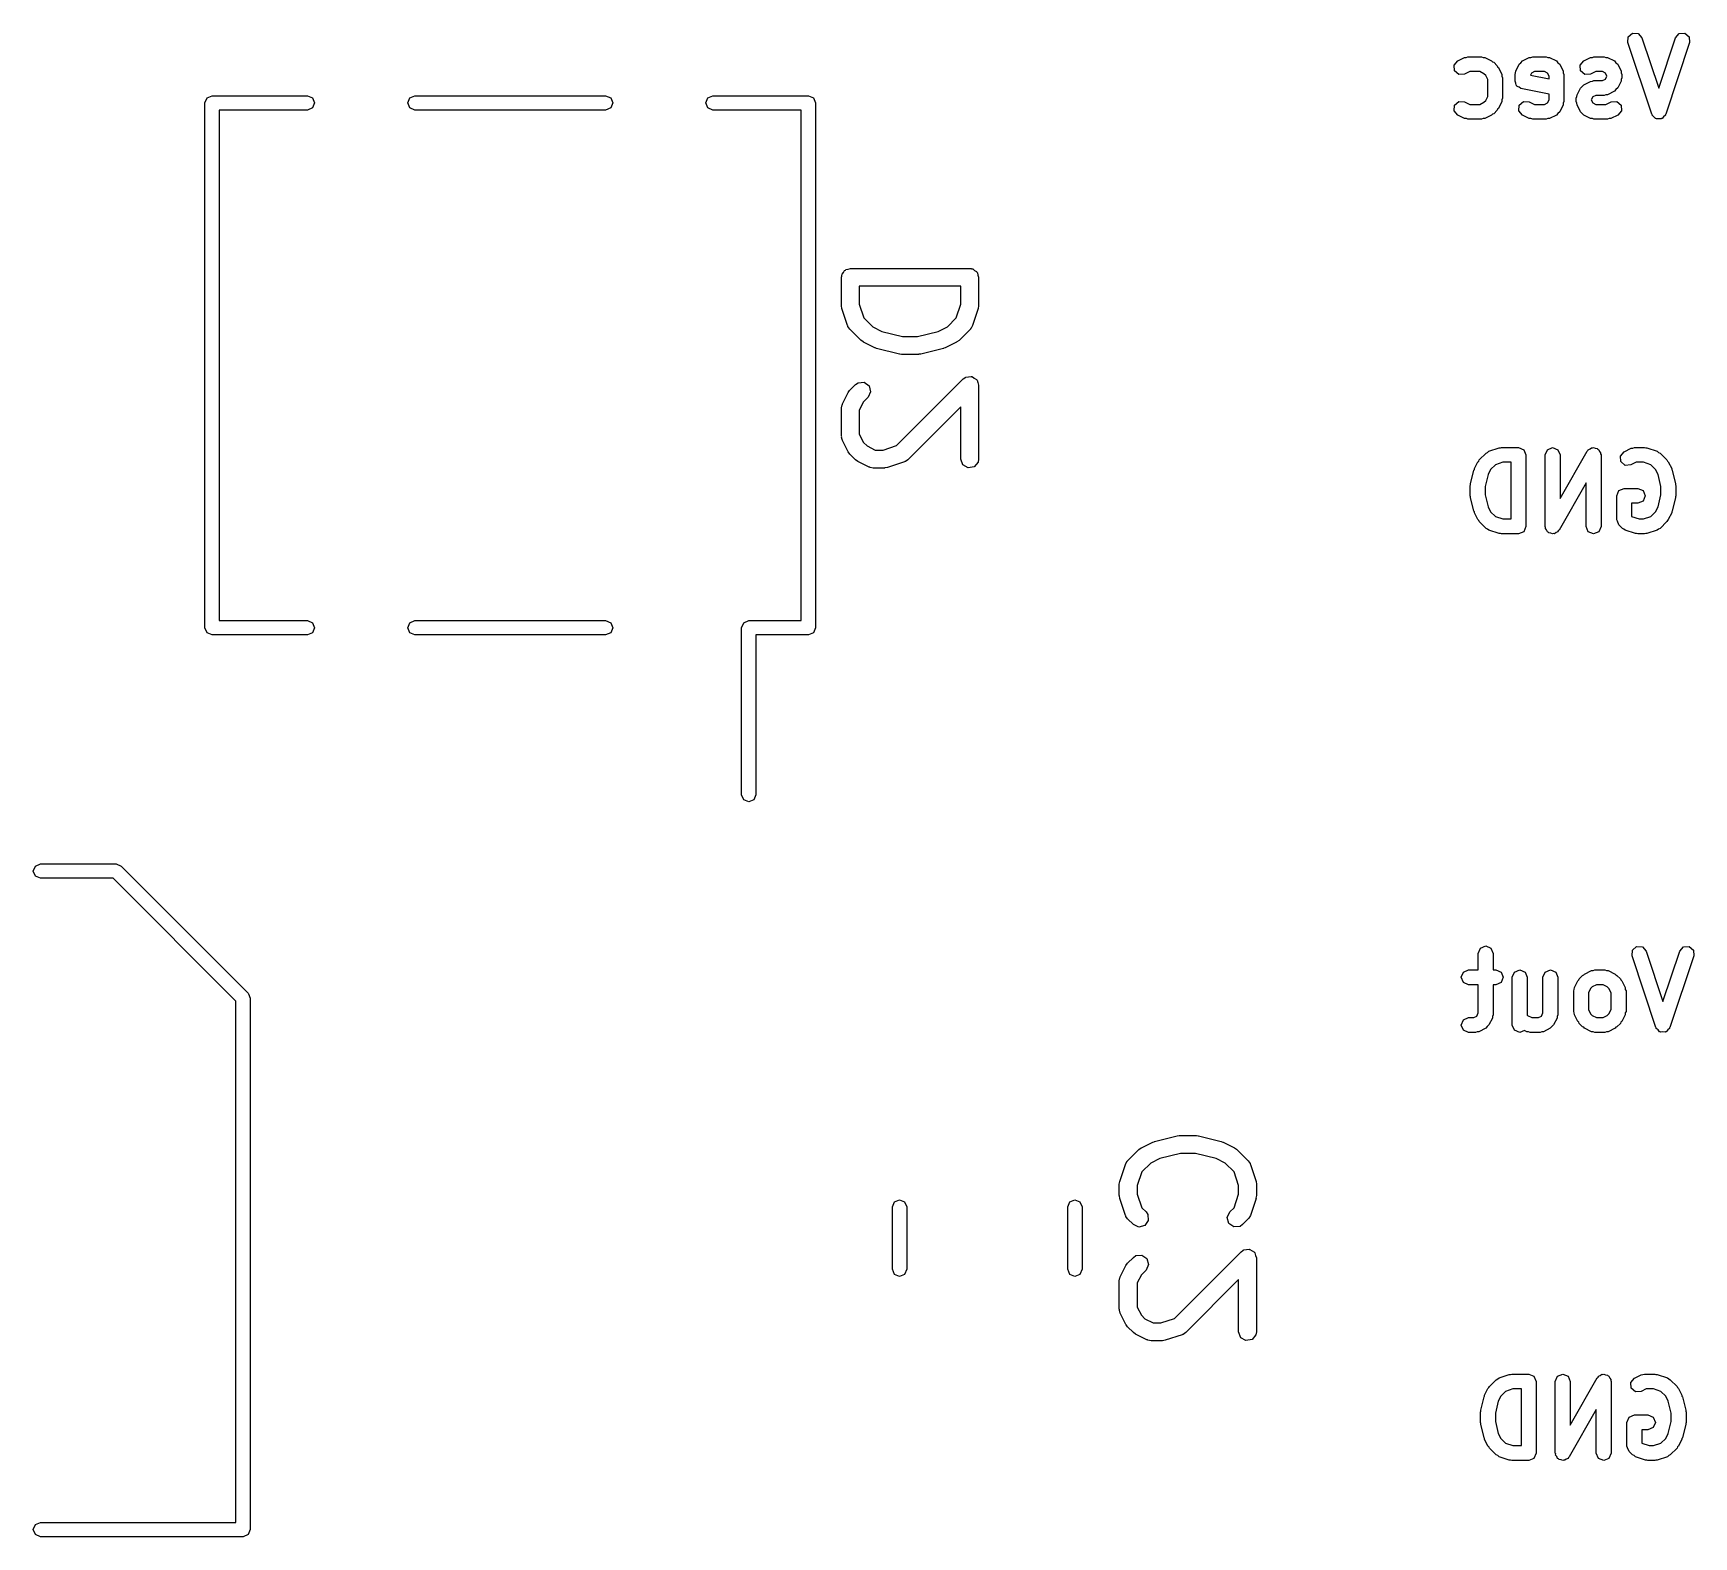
# Model space of a CAD drawing. Extents: x 83.8 to 114.9, y -109.8 to -83.6.
# Drawn here: x 101 to 114.92, y -109.82 to -97.22 of the extents above; entities that cross this region are included whole.
import ezdxf

# ---------------------------------------------------------------- set-up
doc = ezdxf.new("R2010")
doc.units = 0
doc.layers.add('BLACK', color=7, linetype='CONTINUOUS')

msp = doc.modelspace()

# ---------------------------------------------------------------- linework, layer by layer
at = {"layer": 'BLACK', "linetype": 'CONTINUOUS'}
for p, q in [((114.371, -97.2948), (114.374, -97.2471)), ((114.571, -97.8948), (114.371, -97.2948)), ((114.374, -97.2471), (114.41, -97.2158)), ((114.41, -97.2158), (114.458, -97.2192)), ((114.458, -97.2192), (114.489, -97.2553)), ((114.489, -97.2553), (114.63, -97.6774)), ((114.63, -97.6774), (114.771, -97.2553)), ((114.889, -97.2948), (114.689, -97.8948)), ((114.771, -97.2553), (114.802, -97.2192)), ((114.802, -97.2192), (114.85, -97.2158)), ((114.85, -97.2158), (114.886, -97.2471)), ((114.886, -97.2471), (114.889, -97.2948)), ((112.914, -97.4839), (112.945, -97.4477)), ((112.945, -97.4477), (113.002, -97.4192)), ((113.002, -97.4192), (113.016, -97.4181)), ((113.016, -97.4181), (113.03, -97.4126)), ((113.03, -97.4126), (113.144, -97.4126)), ((113.144, -97.4126), (113.158, -97.4181)), ((113.158, -97.4181), (113.172, -97.4192)), ((113.172, -97.4192), (113.229, -97.4477)), ((113.229, -97.4477), (113.236, -97.4555)), ((113.236, -97.4555), (113.246, -97.4594)), ((113.246, -97.4594), (113.274, -97.488)), ((113.46, -97.4757), (113.475, -97.4627)), ((113.475, -97.4627), (113.488, -97.4477)), ((113.488, -97.4477), (113.545, -97.4192)), ((113.545, -97.4192), (113.559, -97.4181)), ((113.559, -97.4181), (113.573, -97.4126)), ((113.573, -97.4126), (113.687, -97.4126)), ((113.687, -97.4126), (113.701, -97.4181)), ((113.701, -97.4181), (113.715, -97.4192)), ((113.715, -97.4192), (113.772, -97.4477)), ((113.772, -97.4477), (113.785, -97.4627)), ((113.785, -97.4627), (113.8, -97.4757)), ((113.971, -97.4839), (114.002, -97.4477)), ((114.002, -97.4477), (114.059, -97.4192)), ((114.059, -97.4192), (114.074, -97.4181)), ((114.074, -97.4181), (114.087, -97.4126)), ((114.087, -97.4126), (114.173, -97.4126)), ((114.173, -97.4126), (114.186, -97.4181)), ((114.186, -97.4181), (114.201, -97.4192)), ((114.201, -97.4192), (114.258, -97.4477)), ((114.258, -97.4477), (114.271, -97.4627)), ((114.271, -97.4627), (114.286, -97.4757)), ((112.917, -97.5316), (112.914, -97.4839)), ((112.953, -97.5629), (112.917, -97.5316)), ((113.001, -97.5595), (112.953, -97.5629)), ((113.045, -97.5376), (113.001, -97.5595)), ((113.129, -97.5376), (113.045, -97.5376)), ((113.164, -97.555), (113.129, -97.5376)), ((113.179, -97.5692), (113.164, -97.555)), ((113.196, -97.6041), (113.179, -97.5692)), ((113.196, -97.746), (113.196, -97.6041)), ((113.274, -97.488), (113.278, -97.4975)), ((113.278, -97.4975), (113.286, -97.5043)), ((113.286, -97.5043), (113.314, -97.5614)), ((113.314, -97.5614), (113.315, -97.5759)), ((113.315, -97.5759), (113.321, -97.5893)), ((113.321, -97.5893), (113.321, -97.7608)), ((113.425, -97.5608), (113.43, -97.5473)), ((113.425, -97.6179), (113.425, -97.5608)), ((113.43, -97.5473), (113.431, -97.5328)), ((113.431, -97.5328), (113.46, -97.4757)), ((113.562, -97.5502), (113.554, -97.5675)), ((113.554, -97.5675), (113.71, -97.5988)), ((113.588, -97.5376), (113.562, -97.5502)), ((113.672, -97.5376), (113.588, -97.5376)), ((113.698, -97.5502), (113.672, -97.5376)), ((113.71, -97.5755), (113.698, -97.5502)), ((113.71, -97.5988), (113.71, -97.5755)), ((113.8, -97.4757), (113.829, -97.5328)), ((113.829, -97.5328), (113.83, -97.5473)), ((113.83, -97.5473), (113.835, -97.5608)), ((113.835, -97.5608), (113.835, -97.7893)), ((113.974, -97.5316), (113.971, -97.4839)), ((114.01, -97.5629), (113.974, -97.5316)), ((114.058, -97.5595), (114.01, -97.5629)), ((114.102, -97.5376), (114.058, -97.5595)), ((114.158, -97.5376), (114.102, -97.5376)), ((114.183, -97.5502), (114.158, -97.5376)), ((114.158, -97.6126), (114.183, -97.5999)), ((114.196, -97.5751), (114.183, -97.5502)), ((114.183, -97.5999), (114.196, -97.5751)), ((114.286, -97.4757), (114.314, -97.5328)), ((114.314, -97.5328), (114.315, -97.5473)), ((114.315, -97.6028), (114.314, -97.6173)), ((114.315, -97.5473), (114.321, -97.5608)), ((114.321, -97.5893), (114.315, -97.6028)), ((114.321, -97.5608), (114.321, -97.5893)), ((102.458, -97.7576), (102.5, -97.74)), ((102.5, -97.74), (103.3, -97.74)), ((103.3, -97.74), (103.342, -97.7576)), ((104.158, -97.7576), (104.2, -97.74)), ((104.2, -97.74), (105.8, -97.74)), ((105.8, -97.74), (105.842, -97.7576)), ((106.658, -97.7576), (106.7, -97.74)), ((106.7, -97.74), (107.5, -97.74)), ((107.5, -97.74), (107.542, -97.7576)), ((113.179, -97.7809), (113.196, -97.746)), ((113.432, -97.6347), (113.425, -97.6179)), ((113.435, -97.6526), (113.432, -97.6347)), ((113.44, -97.6562), (113.435, -97.6526)), ((113.443, -97.6621), (113.44, -97.6562)), ((113.46, -97.6691), (113.443, -97.6621)), ((113.475, -97.6792), (113.46, -97.6691)), ((113.71, -97.7263), (113.475, -97.6792)), ((113.71, -97.7746), (113.71, -97.7263)), ((113.944, -97.7473), (113.945, -97.7328)), ((113.945, -97.7328), (113.974, -97.6757)), ((113.974, -97.6757), (113.989, -97.6627)), ((113.989, -97.6627), (114.002, -97.6477)), ((114.002, -97.6477), (114.059, -97.6192)), ((114.059, -97.6192), (114.074, -97.6181)), ((114.074, -97.6181), (114.087, -97.6126)), ((114.102, -97.7376), (114.077, -97.7502)), ((114.087, -97.6126), (114.158, -97.6126)), ((114.173, -97.7376), (114.102, -97.7376)), ((114.186, -97.732), (114.173, -97.7376)), ((114.201, -97.731), (114.186, -97.732)), ((114.258, -97.7024), (114.201, -97.731)), ((114.271, -97.6874), (114.258, -97.7024)), ((114.286, -97.6744), (114.271, -97.6874)), ((114.314, -97.6173), (114.286, -97.6744)), ((102.44, -97.8), (102.458, -97.7576)), ((102.44, -102.2), (102.44, -97.8)), ((103.3, -97.86), (102.56, -97.86)), ((102.56, -97.86), (102.56, -102.14)), ((103.342, -97.8424), (103.3, -97.86)), ((103.342, -97.7576), (103.36, -97.8)), ((103.36, -97.8), (103.342, -97.8424)), ((104.14, -97.8), (104.158, -97.7576)), ((104.158, -97.8424), (104.14, -97.8)), ((104.2, -97.86), (104.158, -97.8424)), ((105.8, -97.86), (104.2, -97.86)), ((105.842, -97.8424), (105.8, -97.86)), ((105.842, -97.7576), (105.86, -97.8)), ((105.86, -97.8), (105.842, -97.8424)), ((106.64, -97.8), (106.658, -97.7576)), ((106.658, -97.8424), (106.64, -97.8)), ((106.7, -97.86), (106.658, -97.8424)), ((107.44, -97.86), (106.7, -97.86)), ((107.44, -102.14), (107.44, -97.86)), ((107.542, -97.7576), (107.56, -97.8)), ((107.56, -97.8), (107.56, -102.2)), ((112.914, -97.8663), (112.917, -97.8185)), ((112.945, -97.9024), (112.914, -97.8663)), ((112.917, -97.8185), (112.953, -97.7872)), ((112.953, -97.7872), (113.001, -97.7906)), ((113.001, -97.7906), (113.045, -97.8126)), ((113.045, -97.8126), (113.129, -97.8126)), ((113.129, -97.8126), (113.164, -97.7951)), ((113.164, -97.7951), (113.179, -97.7809)), ((113.274, -97.8621), (113.246, -97.8907)), ((113.278, -97.8526), (113.274, -97.8621)), ((113.286, -97.8459), (113.278, -97.8526)), ((113.314, -97.7887), (113.286, -97.8459)), ((113.315, -97.7742), (113.314, -97.7887)), ((113.321, -97.7608), (113.315, -97.7742)), ((113.456, -97.8663), (113.46, -97.8185)), ((113.488, -97.9024), (113.456, -97.8663)), ((113.46, -97.8185), (113.496, -97.7872)), ((113.496, -97.7872), (113.544, -97.7906)), ((113.544, -97.7906), (113.588, -97.8126)), ((113.588, -97.8126), (113.672, -97.8126)), ((113.672, -97.8126), (113.698, -97.7999)), ((113.698, -97.7999), (113.71, -97.7746)), ((113.8, -97.8744), (113.785, -97.8874)), ((113.829, -97.8173), (113.8, -97.8744)), ((113.83, -97.8028), (113.829, -97.8173)), ((113.835, -97.7893), (113.83, -97.8028)), ((113.939, -97.7608), (113.944, -97.7473)), ((113.939, -97.7893), (113.939, -97.7608)), ((113.944, -97.8028), (113.939, -97.7893)), ((113.945, -97.8173), (113.944, -97.8028)), ((113.974, -97.8744), (113.945, -97.8173)), ((113.989, -97.8874), (113.974, -97.8744)), ((114.077, -97.7502), (114.064, -97.7751)), ((114.064, -97.7751), (114.077, -97.7999)), ((114.077, -97.7999), (114.102, -97.8126)), ((114.102, -97.8126), (114.187, -97.8126)), ((114.187, -97.8126), (114.231, -97.7906)), ((114.231, -97.7906), (114.278, -97.7872)), ((114.278, -97.7872), (114.314, -97.8185)), ((114.318, -97.8663), (114.286, -97.9024)), ((114.314, -97.8185), (114.318, -97.8663)), ((113.002, -97.931), (112.945, -97.9024)), ((113.017, -97.932), (113.002, -97.931)), ((113.03, -97.9376), (113.017, -97.932)), ((113.144, -97.9376), (113.03, -97.9376)), ((113.158, -97.932), (113.144, -97.9376)), ((113.172, -97.931), (113.158, -97.932)), ((113.229, -97.9024), (113.172, -97.931)), ((113.236, -97.8946), (113.229, -97.9024)), ((113.246, -97.8907), (113.236, -97.8946)), ((113.545, -97.931), (113.488, -97.9024)), ((113.559, -97.932), (113.545, -97.931)), ((113.573, -97.9376), (113.559, -97.932)), ((113.687, -97.9376), (113.573, -97.9376)), ((113.701, -97.932), (113.687, -97.9376)), ((113.715, -97.931), (113.701, -97.932)), ((113.772, -97.9024), (113.715, -97.931)), ((113.785, -97.8874), (113.772, -97.9024)), ((114.002, -97.9024), (113.989, -97.8874)), ((114.059, -97.931), (114.002, -97.9024)), ((114.074, -97.932), (114.059, -97.931)), ((114.087, -97.9376), (114.074, -97.932)), ((114.201, -97.9376), (114.087, -97.9376)), ((114.215, -97.932), (114.201, -97.9376)), ((114.229, -97.931), (114.215, -97.932)), ((114.286, -97.9024), (114.229, -97.931)), ((114.574, -97.8984), (114.571, -97.8948)), ((114.574, -97.903), (114.574, -97.8984)), ((114.589, -97.916), (114.574, -97.903)), ((114.602, -97.931), (114.589, -97.916)), ((114.607, -97.9313), (114.602, -97.931)), ((114.61, -97.9344), (114.607, -97.9313)), ((114.63, -97.933), (114.61, -97.9344)), ((114.65, -97.9344), (114.63, -97.933)), ((114.653, -97.9313), (114.65, -97.9344)), ((114.658, -97.931), (114.653, -97.9313)), ((114.671, -97.916), (114.658, -97.931)), ((114.686, -97.903), (114.671, -97.916)), ((114.689, -97.8948), (114.686, -97.8984)), ((114.686, -97.8984), (114.686, -97.903)), ((107.777, -99.2619), (107.779, -99.2522)), ((107.777, -99.5), (107.777, -99.2619)), ((107.779, -99.2489), (107.78, -99.246)), ((107.779, -99.2522), (107.779, -99.2489)), ((107.78, -99.246), (107.782, -99.2363)), ((107.782, -99.2363), (107.794, -99.2213)), ((107.794, -99.2213), (107.804, -99.2045)), ((107.804, -99.2045), (107.811, -99.2021)), ((107.811, -99.2021), (107.815, -99.197)), ((107.815, -99.197), (107.834, -99.1936)), ((107.834, -99.1936), (107.852, -99.1869)), ((107.852, -99.1869), (108.852, -99.1869)), ((108.852, -99.1869), (108.862, -99.1886)), ((108.862, -99.1886), (108.865, -99.188)), ((108.865, -99.188), (108.868, -99.1897)), ((108.868, -99.1897), (108.878, -99.1914)), ((108.878, -99.1914), (108.893, -99.204)), ((108.893, -99.204), (108.91, -99.2137)), ((108.91, -99.2137), (108.912, -99.2201)), ((108.912, -99.2201), (108.917, -99.2244)), ((108.917, -99.2244), (108.921, -99.2436)), ((108.921, -99.2436), (108.927, -99.2619)), ((108.927, -99.2619), (108.927, -99.5)), ((107.927, -99.3369), (107.927, -99.4878)), ((108.777, -99.3369), (107.927, -99.3369)), ((108.777, -99.4878), (108.777, -99.3369)), ((107.778, -99.5015), (107.777, -99.5)), ((107.781, -99.5237), (107.778, -99.5015)), ((107.829, -99.6666), (107.781, -99.5237)), ((107.927, -99.4878), (107.966, -99.6023)), ((108.739, -99.6023), (108.777, -99.4878)), ((108.924, -99.5237), (108.876, -99.6666)), ((108.927, -99.5), (108.923, -99.5221)), ((108.923, -99.5221), (108.924, -99.5237)), ((107.832, -99.6701), (107.829, -99.6666)), ((107.832, -99.6746), (107.832, -99.6701)), ((107.847, -99.6959), (107.832, -99.6746)), ((107.966, -99.6023), (108.04, -99.6765)), ((108.04, -99.6765), (108.117, -99.715)), ((108.588, -99.715), (108.665, -99.6765)), ((108.665, -99.6765), (108.739, -99.6023)), ((108.86, -99.6918), (108.858, -99.6959)), ((108.864, -99.6895), (108.86, -99.6918)), ((108.876, -99.6666), (108.864, -99.6895)), ((107.942, -99.7911), (107.847, -99.6959)), ((107.944, -99.7918), (107.942, -99.7911)), ((107.962, -99.8052), (107.944, -99.7918)), ((108.057, -99.8528), (107.962, -99.8052)), ((108.117, -99.715), (108.29, -99.7583)), ((108.29, -99.7583), (108.415, -99.7583)), ((108.415, -99.7583), (108.588, -99.715)), ((108.743, -99.8052), (108.648, -99.8528)), ((108.744, -99.804), (108.743, -99.8052)), ((108.763, -99.7911), (108.744, -99.804)), ((108.858, -99.6959), (108.763, -99.7911)), ((108.06, -99.8532), (108.057, -99.8528)), ((108.072, -99.8585), (108.06, -99.8532)), ((108.263, -99.9061), (108.072, -99.8585)), ((108.266, -99.9057), (108.263, -99.9061)), ((108.281, -99.9083), (108.266, -99.9057)), ((108.424, -99.9083), (108.281, -99.9083)), ((108.427, -99.9071), (108.424, -99.9083)), ((108.442, -99.9061), (108.427, -99.9071)), ((108.632, -99.8585), (108.442, -99.9061)), ((108.635, -99.8565), (108.632, -99.8585)), ((108.648, -99.8528), (108.635, -99.8565)), ((108.799, -100.114), (108.813, -100.104)), ((108.813, -100.104), (108.815, -100.102)), ((108.815, -100.102), (108.817, -100.101)), ((108.817, -100.101), (108.821, -100.099)), ((108.821, -100.099), (108.843, -100.097)), ((108.843, -100.097), (108.865, -100.093)), ((108.865, -100.093), (108.868, -100.095)), ((108.868, -100.095), (108.872, -100.094)), ((108.872, -100.094), (108.89, -100.107)), ((108.89, -100.107), (108.91, -100.118)), ((107.785, -100.324), (107.833, -100.228)), ((107.833, -100.228), (107.846, -100.21)), ((107.846, -100.21), (107.847, -100.209)), ((107.847, -100.209), (107.895, -100.161)), ((107.895, -100.161), (107.916, -100.146)), ((107.916, -100.146), (107.967, -100.142)), ((107.967, -100.142), (108.009, -100.171)), ((108.022, -100.221), (108.001, -100.267)), ((108.009, -100.171), (108.022, -100.221)), ((108.24, -100.673), (108.799, -100.114)), ((108.91, -100.118), (108.911, -100.122)), ((108.911, -100.122), (108.914, -100.124)), ((108.914, -100.124), (108.92, -100.145)), ((108.92, -100.145), (108.927, -100.167)), ((108.927, -100.167), (108.927, -100.786)), ((107.777, -100.357), (107.782, -100.331)), ((107.777, -100.595), (107.777, -100.357)), ((107.782, -100.331), (107.785, -100.328)), ((107.785, -100.328), (107.785, -100.324)), ((107.962, -100.306), (107.927, -100.375)), ((107.927, -100.375), (107.927, -100.578)), ((108.001, -100.267), (107.962, -100.306)), ((108.777, -100.348), (108.334, -100.791)), ((108.777, -100.786), (108.777, -100.348)), ((107.779, -100.599), (107.777, -100.595)), ((107.778, -100.604), (107.779, -100.599)), ((107.785, -100.629), (107.778, -100.604)), ((107.833, -100.724), (107.785, -100.629)), ((107.927, -100.578), (107.962, -100.646)), ((107.962, -100.646), (107.992, -100.676)), ((107.834, -100.725), (107.833, -100.724)), ((107.847, -100.744), (107.834, -100.725)), ((107.895, -100.791), (107.847, -100.744)), ((107.896, -100.792), (107.895, -100.791)), ((107.914, -100.805), (107.896, -100.792)), ((108.009, -100.853), (107.914, -100.805)), ((107.992, -100.676), (108.061, -100.711)), ((108.061, -100.711), (108.126, -100.711)), ((108.126, -100.711), (108.24, -100.673)), ((108.305, -100.809), (108.162, -100.857)), ((108.308, -100.806), (108.305, -100.809)), ((108.313, -100.806), (108.308, -100.806)), ((108.334, -100.791), (108.313, -100.806)), ((108.795, -100.834), (108.777, -100.786)), ((108.927, -100.786), (108.923, -100.811)), ((113.084, -100.866), (113.113, -100.809)), ((113.113, -100.809), (113.121, -100.802)), ((113.121, -100.802), (113.125, -100.792)), ((113.125, -100.792), (113.182, -100.735)), ((113.182, -100.735), (113.195, -100.73)), ((113.195, -100.73), (113.206, -100.72)), ((113.206, -100.72), (113.292, -100.692)), ((113.292, -100.692), (113.302, -100.692)), ((113.302, -100.692), (113.312, -100.688)), ((113.312, -100.688), (113.454, -100.688)), ((113.454, -100.688), (113.499, -100.707)), ((113.499, -100.707), (113.517, -100.751)), ((113.517, -100.751), (113.517, -101.351)), ((113.678, -100.751), (113.696, -100.707)), ((113.678, -101.351), (113.678, -100.751)), ((113.696, -100.707), (113.74, -100.688)), ((113.74, -100.688), (113.784, -100.707)), ((113.784, -100.707), (113.803, -100.751)), ((113.803, -101.116), (114.029, -100.72)), ((113.803, -100.751), (113.803, -101.116)), ((114.029, -100.72), (114.036, -100.715)), ((114.036, -100.715), (114.039, -100.707)), ((114.039, -100.707), (114.054, -100.701)), ((114.054, -100.701), (114.067, -100.691)), ((114.067, -100.691), (114.075, -100.692)), ((114.075, -100.692), (114.083, -100.688)), ((114.083, -100.688), (114.098, -100.695)), ((114.098, -100.695), (114.114, -100.697)), ((114.114, -100.697), (114.119, -100.703)), ((114.119, -100.703), (114.127, -100.707)), ((114.127, -100.707), (114.133, -100.722)), ((114.133, -100.722), (114.143, -100.734)), ((114.143, -100.734), (114.142, -100.743)), ((114.142, -100.743), (114.146, -100.751)), ((114.146, -100.751), (114.146, -101.351)), ((114.309, -100.76), (114.341, -100.724)), ((114.313, -100.807), (114.309, -100.76)), ((114.349, -100.839), (114.313, -100.807)), ((114.341, -100.724), (114.398, -100.695)), ((114.398, -100.695), (114.412, -100.694)), ((114.412, -100.694), (114.426, -100.688)), ((114.426, -100.688), (114.512, -100.688)), ((114.512, -100.688), (114.521, -100.692)), ((114.521, -100.692), (114.531, -100.692)), ((114.531, -100.692), (114.617, -100.72)), ((114.617, -100.72), (114.628, -100.73)), ((114.628, -100.73), (114.642, -100.735)), ((114.642, -100.735), (114.699, -100.792)), ((114.699, -100.792), (114.703, -100.802)), ((114.703, -100.802), (114.71, -100.809)), ((114.71, -100.809), (114.739, -100.866)), ((108.014, -100.853), (108.009, -100.853)), ((108.017, -100.856), (108.014, -100.853)), ((108.043, -100.861), (108.017, -100.856)), ((108.138, -100.861), (108.043, -100.861)), ((108.14, -100.86), (108.138, -100.861)), ((108.162, -100.857), (108.14, -100.86)), ((108.839, -100.86), (108.795, -100.834)), ((108.89, -100.851), (108.839, -100.86)), ((108.923, -100.811), (108.89, -100.851)), ((113.051, -100.993), (113.08, -100.879)), ((113.08, -100.879), (113.084, -100.873)), ((113.084, -100.873), (113.084, -100.866)), ((113.199, -100.916), (113.174, -101.016)), ((113.22, -100.874), (113.199, -100.916)), ((113.26, -100.834), (113.22, -100.874)), ((113.322, -100.813), (113.26, -100.834)), ((113.392, -100.813), (113.322, -100.813)), ((113.392, -101.288), (113.392, -100.813)), ((114.397, -100.835), (114.349, -100.839)), ((114.441, -100.813), (114.397, -100.835)), ((114.501, -100.813), (114.441, -100.813)), ((114.564, -100.834), (114.501, -100.813)), ((114.603, -100.874), (114.564, -100.834)), ((114.624, -100.916), (114.603, -100.874)), ((114.649, -101.016), (114.624, -100.916)), ((114.739, -100.866), (114.739, -100.873)), ((114.739, -100.873), (114.744, -100.879)), ((114.744, -100.879), (114.772, -100.993)), ((113.049, -101.008), (113.052, -101.001)), ((113.049, -101.094), (113.049, -101.008)), ((113.052, -101.001), (113.051, -100.993)), ((113.174, -101.016), (113.174, -101.086)), ((113.174, -101.086), (113.199, -101.186)), ((114.021, -100.986), (113.794, -101.382)), ((114.021, -101.351), (114.021, -100.986)), ((114.278, -101.094), (114.296, -101.05)), ((114.296, -101.05), (114.34, -101.031)), ((114.34, -101.031), (114.454, -101.031)), ((114.454, -101.031), (114.499, -101.05)), ((114.499, -101.05), (114.517, -101.094)), ((114.624, -101.186), (114.649, -101.086)), ((114.649, -101.086), (114.649, -101.016)), ((114.772, -100.993), (114.771, -101.001)), ((114.771, -101.001), (114.774, -101.008)), ((114.774, -101.008), (114.774, -101.094)), ((113.052, -101.101), (113.049, -101.094)), ((113.051, -101.109), (113.052, -101.101)), ((113.08, -101.223), (113.051, -101.109)), ((113.084, -101.229), (113.08, -101.223)), ((113.199, -101.186), (113.22, -101.228)), ((114.278, -101.294), (114.278, -101.094)), ((114.454, -101.156), (114.403, -101.156)), ((114.403, -101.156), (114.403, -101.268)), ((114.499, -101.138), (114.454, -101.156)), ((114.517, -101.094), (114.499, -101.138)), ((114.603, -101.228), (114.624, -101.186)), ((114.744, -101.223), (114.739, -101.229)), ((114.772, -101.109), (114.744, -101.223)), ((114.774, -101.094), (114.771, -101.101)), ((114.771, -101.101), (114.772, -101.109)), ((113.084, -101.236), (113.084, -101.229)), ((113.113, -101.293), (113.084, -101.236)), ((113.121, -101.3), (113.113, -101.293)), ((113.125, -101.309), (113.121, -101.3)), ((113.182, -101.367), (113.125, -101.309)), ((113.22, -101.228), (113.26, -101.268)), ((113.26, -101.268), (113.322, -101.288)), ((113.322, -101.288), (113.392, -101.288)), ((113.517, -101.351), (113.499, -101.395)), ((113.681, -101.359), (113.678, -101.351)), ((113.68, -101.367), (113.681, -101.359)), ((114.039, -101.395), (114.021, -101.351)), ((114.146, -101.351), (114.127, -101.395)), ((114.283, -101.307), (114.278, -101.294)), ((114.296, -101.338), (114.283, -101.307)), ((114.325, -101.367), (114.296, -101.338)), ((114.403, -101.268), (114.465, -101.288)), ((114.465, -101.288), (114.501, -101.288)), ((114.501, -101.288), (114.564, -101.268)), ((114.564, -101.268), (114.603, -101.228)), ((114.699, -101.309), (114.642, -101.367)), ((114.703, -101.3), (114.699, -101.309)), ((114.71, -101.293), (114.703, -101.3)), ((114.739, -101.236), (114.71, -101.293)), ((114.739, -101.229), (114.739, -101.236)), ((113.195, -101.372), (113.182, -101.367)), ((113.206, -101.382), (113.195, -101.372)), ((113.292, -101.41), (113.206, -101.382)), ((113.302, -101.409), (113.292, -101.41)), ((113.312, -101.413), (113.302, -101.409)), ((113.454, -101.413), (113.312, -101.413)), ((113.499, -101.395), (113.454, -101.413)), ((113.69, -101.38), (113.68, -101.367)), ((113.696, -101.395), (113.69, -101.38)), ((113.704, -101.398), (113.696, -101.395)), ((113.709, -101.405), (113.704, -101.398)), ((113.725, -101.407), (113.709, -101.405)), ((113.74, -101.413), (113.725, -101.407)), ((113.748, -101.41), (113.74, -101.413)), ((113.757, -101.411), (113.748, -101.41)), ((113.769, -101.401), (113.757, -101.411)), ((113.784, -101.395), (113.769, -101.401)), ((113.788, -101.387), (113.784, -101.395)), ((113.794, -101.382), (113.788, -101.387)), ((114.083, -101.413), (114.039, -101.395)), ((114.127, -101.395), (114.083, -101.413)), ((114.338, -101.372), (114.325, -101.367)), ((114.349, -101.382), (114.338, -101.372)), ((114.435, -101.41), (114.349, -101.382)), ((114.445, -101.409), (114.435, -101.41)), ((114.454, -101.413), (114.445, -101.409)), ((114.512, -101.413), (114.454, -101.413)), ((114.521, -101.409), (114.512, -101.413)), ((114.531, -101.41), (114.521, -101.409)), ((114.617, -101.382), (114.531, -101.41)), ((114.628, -101.372), (114.617, -101.382)), ((114.642, -101.367), (114.628, -101.372)), ((102.458, -102.242), (102.44, -102.2)), ((102.56, -102.14), (103.3, -102.14)), ((103.3, -102.14), (103.342, -102.158)), ((103.342, -102.158), (103.36, -102.2)), ((103.36, -102.2), (103.342, -102.242)), ((104.14, -102.2), (104.158, -102.158)), ((104.158, -102.242), (104.14, -102.2)), ((104.158, -102.158), (104.2, -102.14)), ((104.2, -102.14), (105.8, -102.14)), ((105.8, -102.14), (105.842, -102.158)), ((105.842, -102.158), (105.86, -102.2)), ((105.86, -102.2), (105.842, -102.242)), ((106.94, -102.2), (106.958, -102.158)), ((106.94, -103.6), (106.94, -102.2)), ((106.958, -102.158), (107, -102.14)), ((107, -102.14), (107.44, -102.14)), ((107.56, -102.2), (107.542, -102.242)), ((102.5, -102.26), (102.458, -102.242)), ((103.3, -102.26), (102.5, -102.26)), ((103.342, -102.242), (103.3, -102.26)), ((104.2, -102.26), (104.158, -102.242)), ((105.8, -102.26), (104.2, -102.26)), ((105.842, -102.242), (105.8, -102.26)), ((107.5, -102.26), (107.06, -102.26)), ((107.06, -102.26), (107.06, -103.6)), ((107.542, -102.242), (107.5, -102.26)), ((106.958, -103.642), (106.94, -103.6)), ((107, -103.66), (106.958, -103.642)), ((107.042, -103.642), (107, -103.66)), ((107.06, -103.6), (107.042, -103.642)), ((101, -104.24), (101.018, -104.198)), ((101.018, -104.282), (101, -104.24)), ((101.018, -104.198), (101.06, -104.18)), ((101.06, -104.3), (101.018, -104.282)), ((101.06, -104.18), (101.696, -104.18)), ((101.696, -104.18), (101.738, -104.198)), ((101.738, -104.198), (102.802, -105.262)), ((101.671, -104.3), (101.06, -104.3)), ((102.7, -105.329), (101.671, -104.3)), ((113.117, -104.93), (113.135, -104.886)), ((113.117, -105.067), (113.117, -104.93)), ((113.135, -104.886), (113.179, -104.867)), ((113.179, -104.867), (113.223, -104.886)), ((113.223, -104.886), (113.242, -104.93)), ((113.242, -104.93), (113.242, -105.067)), ((114.406, -104.95), (114.409, -104.902)), ((114.606, -105.55), (114.406, -104.95)), ((114.409, -104.902), (114.445, -104.871)), ((114.445, -104.871), (114.493, -104.874)), ((114.493, -104.874), (114.524, -104.91)), ((114.524, -104.91), (114.665, -105.332)), ((114.665, -105.332), (114.806, -104.91)), ((114.924, -104.95), (114.724, -105.55)), ((114.806, -104.91), (114.837, -104.874)), ((114.837, -104.874), (114.885, -104.871)), ((114.885, -104.871), (114.921, -104.902)), ((114.921, -104.902), (114.924, -104.95)), ((112.974, -105.13), (112.992, -105.086)), ((112.992, -105.086), (113.036, -105.067)), ((113.036, -105.067), (113.117, -105.067)), ((113.242, -105.067), (113.265, -105.067)), ((113.265, -105.067), (113.309, -105.086)), ((113.309, -105.086), (113.327, -105.13)), ((113.402, -105.13), (113.421, -105.086)), ((113.421, -105.086), (113.465, -105.067)), ((113.465, -105.067), (113.509, -105.086)), ((113.509, -105.086), (113.527, -105.13)), ((113.659, -105.13), (113.678, -105.086)), ((113.678, -105.086), (113.722, -105.067)), ((113.722, -105.067), (113.766, -105.086)), ((113.766, -105.086), (113.784, -105.13)), ((113.964, -105.143), (113.992, -105.114)), ((113.992, -105.114), (114.002, -105.11)), ((114.002, -105.11), (114.008, -105.103)), ((114.008, -105.103), (114.065, -105.074)), ((114.065, -105.074), (114.08, -105.073)), ((114.08, -105.073), (114.093, -105.067)), ((114.093, -105.067), (114.179, -105.067)), ((114.179, -105.067), (114.193, -105.073)), ((114.193, -105.073), (114.207, -105.074)), ((114.207, -105.074), (114.264, -105.103)), ((114.264, -105.103), (114.271, -105.11)), ((114.271, -105.11), (114.28, -105.114)), ((114.28, -105.114), (114.309, -105.143)), ((102.802, -105.262), (102.805, -105.269)), ((112.992, -105.174), (112.974, -105.13)), ((113.036, -105.192), (112.992, -105.174)), ((113.117, -105.192), (113.036, -105.192)), ((113.117, -105.429), (113.117, -105.192)), ((113.265, -105.192), (113.242, -105.192)), ((113.242, -105.192), (113.242, -105.444)), ((113.309, -105.174), (113.265, -105.192)), ((113.327, -105.13), (113.309, -105.174)), ((113.402, -105.53), (113.402, -105.13)), ((113.527, -105.13), (113.527, -105.447)), ((113.659, -105.429), (113.659, -105.13)), ((113.784, -105.13), (113.784, -105.444)), ((113.917, -105.244), (113.922, -105.231)), ((113.917, -105.416), (113.917, -105.244)), ((113.922, -105.231), (113.923, -105.216)), ((113.923, -105.216), (113.952, -105.159)), ((113.952, -105.159), (113.96, -105.152)), ((113.96, -105.152), (113.964, -105.143)), ((114.059, -105.224), (114.042, -105.259)), ((114.042, -105.259), (114.042, -105.401)), ((114.073, -105.21), (114.059, -105.224)), ((114.108, -105.192), (114.073, -105.21)), ((114.164, -105.192), (114.108, -105.192)), ((114.199, -105.21), (114.164, -105.192)), ((114.213, -105.224), (114.199, -105.21)), ((114.231, -105.259), (114.213, -105.224)), ((114.231, -105.401), (114.231, -105.259)), ((114.309, -105.143), (114.313, -105.152)), ((114.313, -105.152), (114.321, -105.159)), ((114.321, -105.159), (114.349, -105.216)), ((114.349, -105.216), (114.35, -105.231)), ((114.35, -105.231), (114.356, -105.244)), ((114.356, -105.244), (114.356, -105.416)), ((102.7, -109.7), (102.7, -105.329)), ((102.805, -105.269), (102.82, -105.304)), ((102.82, -105.304), (102.82, -109.76)), ((114.042, -105.401), (114.059, -105.436)), ((114.213, -105.436), (114.231, -105.401)), ((112.974, -105.53), (112.992, -105.486)), ((112.992, -105.574), (112.974, -105.53)), ((112.992, -105.486), (113.036, -105.467)), ((113.036, -105.467), (113.079, -105.467)), ((113.079, -105.467), (113.104, -105.455)), ((113.104, -105.455), (113.117, -105.429)), ((113.192, -105.542), (113.179, -105.557)), ((113.206, -105.529), (113.192, -105.542)), ((113.235, -105.472), (113.206, -105.529)), ((113.236, -105.458), (113.235, -105.472)), ((113.242, -105.444), (113.236, -105.458)), ((113.421, -105.574), (113.402, -105.53)), ((113.527, -105.447), (113.53, -105.45)), ((113.53, -105.45), (113.565, -105.467)), ((113.565, -105.467), (113.622, -105.467)), ((113.622, -105.467), (113.647, -105.455)), ((113.647, -105.455), (113.659, -105.429)), ((113.734, -105.542), (113.721, -105.557)), ((113.749, -105.529), (113.734, -105.542)), ((113.778, -105.472), (113.749, -105.529)), ((113.779, -105.458), (113.778, -105.472)), ((113.784, -105.444), (113.779, -105.458)), ((113.922, -105.429), (113.917, -105.416)), ((113.923, -105.444), (113.922, -105.429)), ((113.952, -105.501), (113.923, -105.444)), ((113.96, -105.507), (113.952, -105.501)), ((113.964, -105.517), (113.96, -105.507)), ((113.992, -105.546), (113.964, -105.517)), ((114.059, -105.436), (114.073, -105.45)), ((114.073, -105.45), (114.108, -105.467)), ((114.108, -105.467), (114.164, -105.467)), ((114.164, -105.467), (114.199, -105.45)), ((114.199, -105.45), (114.213, -105.436)), ((114.309, -105.517), (114.28, -105.546)), ((114.313, -105.507), (114.309, -105.517)), ((114.321, -105.501), (114.313, -105.507)), ((114.349, -105.444), (114.321, -105.501)), ((114.35, -105.429), (114.349, -105.444)), ((114.356, -105.416), (114.35, -105.429)), ((113.036, -105.592), (112.992, -105.574)), ((113.093, -105.592), (113.036, -105.592)), ((113.107, -105.587), (113.093, -105.592)), ((113.121, -105.586), (113.107, -105.587)), ((113.179, -105.557), (113.121, -105.586)), ((113.465, -105.592), (113.421, -105.574)), ((113.504, -105.576), (113.465, -105.592)), ((113.523, -105.586), (113.504, -105.576)), ((113.537, -105.587), (113.523, -105.586)), ((113.551, -105.592), (113.537, -105.587)), ((113.636, -105.592), (113.551, -105.592)), ((113.65, -105.587), (113.636, -105.592)), ((113.664, -105.586), (113.65, -105.587)), ((113.721, -105.557), (113.664, -105.586)), ((114.002, -105.549), (113.992, -105.546)), ((114.008, -105.557), (114.002, -105.549)), ((114.065, -105.586), (114.008, -105.557)), ((114.08, -105.587), (114.065, -105.586)), ((114.093, -105.592), (114.08, -105.587)), ((114.179, -105.592), (114.093, -105.592)), ((114.193, -105.587), (114.179, -105.592)), ((114.207, -105.586), (114.193, -105.587)), ((114.264, -105.557), (114.207, -105.586)), ((114.271, -105.549), (114.264, -105.557)), ((114.28, -105.546), (114.271, -105.549)), ((114.609, -105.553), (114.606, -105.55)), ((114.609, -105.558), (114.609, -105.553)), ((114.624, -105.571), (114.609, -105.558)), ((114.637, -105.586), (114.624, -105.571)), ((114.642, -105.586), (114.637, -105.586)), ((114.645, -105.589), (114.642, -105.586)), ((114.665, -105.588), (114.645, -105.589)), ((114.685, -105.589), (114.665, -105.588)), ((114.688, -105.586), (114.685, -105.589)), ((114.693, -105.586), (114.688, -105.586)), ((114.706, -105.571), (114.693, -105.586)), ((114.721, -105.558), (114.706, -105.571)), ((114.724, -105.55), (114.721, -105.553)), ((114.721, -105.553), (114.721, -105.558)), ((110.292, -106.559), (110.387, -106.511)), ((110.387, -106.511), (110.399, -106.508)), ((110.399, -106.508), (110.402, -106.506)), ((110.402, -106.506), (110.593, -106.458)), ((110.593, -106.458), (110.608, -106.457)), ((110.608, -106.457), (110.611, -106.456)), ((110.611, -106.456), (110.754, -106.456)), ((110.754, -106.456), (110.769, -106.459)), ((110.769, -106.459), (110.772, -106.458)), ((110.772, -106.458), (110.962, -106.506)), ((110.962, -106.506), (110.974, -106.511)), ((110.974, -106.511), (110.978, -106.511)), ((110.978, -106.511), (111.073, -106.559)), ((110.177, -106.668), (110.272, -106.573)), ((110.272, -106.573), (110.291, -106.56)), ((110.291, -106.56), (110.292, -106.559)), ((110.447, -106.649), (110.37, -106.688)), ((110.62, -106.606), (110.447, -106.649)), ((110.745, -106.606), (110.62, -106.606)), ((110.918, -106.649), (110.745, -106.606)), ((110.995, -106.688), (110.918, -106.649)), ((111.073, -106.559), (111.091, -106.572)), ((111.091, -106.572), (111.093, -106.573)), ((111.093, -106.573), (111.188, -106.668)), ((110.111, -106.841), (110.159, -106.698)), ((110.159, -106.698), (110.171, -106.675)), ((110.171, -106.675), (110.175, -106.672)), ((110.175, -106.672), (110.177, -106.668)), ((110.296, -106.762), (110.257, -106.876)), ((110.37, -106.688), (110.296, -106.762)), ((111.069, -106.762), (110.995, -106.688)), ((111.107, -106.876), (111.069, -106.762)), ((111.188, -106.668), (111.203, -106.69)), ((111.203, -106.69), (111.203, -106.694)), ((111.203, -106.694), (111.206, -106.698)), ((111.206, -106.698), (111.254, -106.841)), ((110.107, -106.864), (110.111, -106.842)), ((110.107, -106.959), (110.107, -106.864)), ((110.111, -106.842), (110.111, -106.841)), ((110.257, -106.876), (110.257, -106.947)), ((111.107, -106.947), (111.107, -106.876)), ((111.254, -106.841), (111.257, -106.863)), ((111.257, -106.863), (111.257, -106.864)), ((111.257, -106.864), (111.257, -106.959)), ((108.205, -107.055), (108.223, -107.013)), ((108.205, -107.578), (108.205, -107.055)), ((108.223, -107.013), (108.265, -106.995)), ((108.265, -106.995), (108.307, -107.013)), ((108.307, -107.013), (108.325, -107.055)), ((108.325, -107.055), (108.325, -107.578)), ((109.675, -107.055), (109.693, -107.013)), ((109.675, -107.578), (109.675, -107.055)), ((109.693, -107.013), (109.735, -106.995)), ((109.735, -106.995), (109.777, -107.013)), ((109.777, -107.013), (109.795, -107.055)), ((109.795, -107.055), (109.795, -107.578)), ((110.108, -106.961), (110.107, -106.959)), ((110.111, -106.983), (110.108, -106.961)), ((110.159, -107.126), (110.111, -106.983)), ((110.257, -106.947), (110.296, -107.062)), ((110.296, -107.062), (110.331, -107.097)), ((111.034, -107.097), (111.069, -107.062)), ((111.069, -107.062), (111.107, -106.947)), ((111.254, -106.983), (111.206, -107.126)), ((111.257, -106.959), (111.253, -106.982)), ((111.253, -106.982), (111.254, -106.983)), ((110.162, -107.13), (110.159, -107.126)), ((110.162, -107.134), (110.162, -107.13)), ((110.177, -107.155), (110.162, -107.134)), ((110.225, -107.203), (110.177, -107.155)), ((110.271, -107.225), (110.225, -107.203)), ((110.321, -107.211), (110.271, -107.225)), ((110.35, -107.169), (110.321, -107.211)), ((110.331, -107.097), (110.346, -107.118)), ((110.346, -107.118), (110.35, -107.169)), ((111.012, -107.143), (111.034, -107.097)), ((111.026, -107.193), (111.012, -107.143)), ((111.068, -107.222), (111.026, -107.193)), ((111.14, -107.203), (111.119, -107.218)), ((111.188, -107.155), (111.14, -107.203)), ((111.19, -107.151), (111.188, -107.155)), ((111.194, -107.149), (111.19, -107.151)), ((111.206, -107.126), (111.194, -107.149)), ((111.119, -107.218), (111.068, -107.222)), ((110.177, -107.526), (110.225, -107.478)), ((110.225, -107.478), (110.246, -107.463)), ((110.246, -107.463), (110.297, -107.458)), ((110.297, -107.458), (110.339, -107.488)), ((110.339, -107.488), (110.352, -107.537)), ((110.57, -107.989), (111.129, -107.43)), ((111.129, -107.43), (111.143, -107.421)), ((111.143, -107.421), (111.145, -107.418)), ((111.145, -107.418), (111.147, -107.418)), ((111.147, -107.418), (111.151, -107.415)), ((111.151, -107.415), (111.173, -107.413)), ((111.173, -107.413), (111.195, -107.409)), ((111.195, -107.409), (111.198, -107.411)), ((111.198, -107.411), (111.202, -107.411)), ((111.202, -107.411), (111.22, -107.424)), ((111.22, -107.424), (111.24, -107.435)), ((111.24, -107.435), (111.241, -107.438)), ((111.241, -107.438), (111.244, -107.44)), ((111.244, -107.44), (111.25, -107.462)), ((111.25, -107.462), (111.257, -107.483)), ((111.257, -107.483), (111.257, -108.102)), ((108.223, -107.62), (108.205, -107.578)), ((108.265, -107.638), (108.223, -107.62)), ((108.307, -107.62), (108.265, -107.638)), ((108.325, -107.578), (108.307, -107.62)), ((109.693, -107.62), (109.675, -107.578)), ((109.735, -107.638), (109.693, -107.62)), ((109.777, -107.62), (109.735, -107.638)), ((109.795, -107.578), (109.777, -107.62)), ((110.115, -107.64), (110.163, -107.545)), ((110.163, -107.545), (110.176, -107.527)), ((110.176, -107.527), (110.177, -107.526)), ((110.292, -107.623), (110.257, -107.691)), ((110.331, -107.584), (110.292, -107.623)), ((110.352, -107.537), (110.331, -107.584)), ((110.107, -107.674), (110.112, -107.648)), ((110.107, -107.912), (110.107, -107.674)), ((110.112, -107.648), (110.115, -107.645)), ((110.115, -107.645), (110.115, -107.64)), ((110.257, -107.691), (110.257, -107.894)), ((111.107, -107.664), (110.664, -108.108)), ((111.107, -108.102), (111.107, -107.664)), ((110.257, -107.894), (110.292, -107.963)), ((110.109, -107.916), (110.107, -107.912)), ((110.108, -107.92), (110.109, -107.916)), ((110.115, -107.945), (110.108, -107.92)), ((110.163, -108.041), (110.115, -107.945)), ((110.164, -108.042), (110.163, -108.041)), ((110.177, -108.06), (110.164, -108.042)), ((110.292, -107.963), (110.322, -107.993)), ((110.322, -107.993), (110.391, -108.027)), ((110.391, -108.027), (110.456, -108.027)), ((110.456, -108.027), (110.57, -107.989)), ((110.225, -108.108), (110.177, -108.06)), ((110.226, -108.108), (110.225, -108.108)), ((110.244, -108.122), (110.226, -108.108)), ((110.339, -108.169), (110.244, -108.122)), ((110.344, -108.17), (110.339, -108.169)), ((110.347, -108.173), (110.344, -108.17)), ((110.373, -108.177), (110.347, -108.173)), ((110.468, -108.177), (110.373, -108.177)), ((110.47, -108.177), (110.468, -108.177)), ((110.492, -108.173), (110.47, -108.177)), ((110.635, -108.126), (110.492, -108.173)), ((110.638, -108.123), (110.635, -108.126)), ((110.643, -108.123), (110.638, -108.123)), ((110.664, -108.108), (110.643, -108.123)), ((111.125, -108.151), (111.107, -108.102)), ((111.169, -108.176), (111.125, -108.151)), ((111.22, -108.167), (111.169, -108.176)), ((111.253, -108.128), (111.22, -108.167)), ((111.257, -108.102), (111.253, -108.128)), ((113.292, -108.488), (113.377, -108.459)), ((113.377, -108.459), (113.388, -108.46)), ((113.388, -108.46), (113.397, -108.456)), ((113.397, -108.456), (113.54, -108.456)), ((113.54, -108.456), (113.584, -108.474)), ((113.782, -108.474), (113.826, -108.456)), ((113.826, -108.456), (113.87, -108.474)), ((114.139, -108.468), (114.152, -108.458)), ((114.152, -108.458), (114.161, -108.459)), ((114.161, -108.459), (114.169, -108.456)), ((114.169, -108.456), (114.184, -108.462)), ((114.184, -108.462), (114.2, -108.464)), ((114.2, -108.464), (114.205, -108.471)), ((114.426, -108.491), (114.484, -108.462)), ((114.484, -108.462), (114.498, -108.461)), ((114.498, -108.461), (114.511, -108.456)), ((114.511, -108.456), (114.597, -108.456)), ((114.597, -108.456), (114.607, -108.46)), ((114.607, -108.46), (114.617, -108.459)), ((114.617, -108.459), (114.703, -108.488)), ((113.17, -108.633), (113.198, -108.576)), ((113.198, -108.576), (113.206, -108.569)), ((113.206, -108.569), (113.21, -108.56)), ((113.21, -108.56), (113.267, -108.503)), ((113.267, -108.503), (113.281, -108.497)), ((113.281, -108.497), (113.292, -108.488)), ((113.345, -108.602), (113.306, -108.641)), ((113.407, -108.581), (113.345, -108.602)), ((113.478, -108.581), (113.407, -108.581)), ((113.478, -109.056), (113.478, -108.581)), ((113.584, -108.474), (113.603, -108.518)), ((113.603, -108.518), (113.603, -109.118)), ((113.763, -108.518), (113.782, -108.474)), ((113.763, -109.118), (113.763, -108.518)), ((113.87, -108.474), (113.888, -108.518)), ((113.888, -108.883), (114.114, -108.487)), ((113.888, -108.518), (113.888, -108.883)), ((114.114, -108.487), (114.121, -108.482)), ((114.121, -108.482), (114.124, -108.474)), ((114.124, -108.474), (114.139, -108.468)), ((114.205, -108.471), (114.213, -108.474)), ((114.213, -108.474), (114.219, -108.489)), ((114.219, -108.489), (114.229, -108.502)), ((114.229, -108.502), (114.228, -108.51)), ((114.228, -108.51), (114.231, -108.518)), ((114.231, -108.518), (114.231, -109.118)), ((114.395, -108.527), (114.426, -108.491)), ((114.398, -108.575), (114.395, -108.527)), ((114.435, -108.606), (114.398, -108.575)), ((114.482, -108.603), (114.435, -108.606)), ((114.526, -108.581), (114.482, -108.603)), ((114.587, -108.581), (114.526, -108.581)), ((114.649, -108.602), (114.587, -108.581)), ((114.689, -108.641), (114.649, -108.602)), ((114.703, -108.488), (114.714, -108.497)), ((114.714, -108.497), (114.727, -108.503)), ((114.727, -108.503), (114.784, -108.56)), ((114.784, -108.56), (114.788, -108.569)), ((114.788, -108.569), (114.796, -108.576)), ((114.796, -108.576), (114.825, -108.633)), ((113.137, -108.76), (113.165, -108.646)), ((113.165, -108.646), (113.169, -108.64)), ((113.169, -108.64), (113.17, -108.633)), ((113.285, -108.683), (113.26, -108.783)), ((113.306, -108.641), (113.285, -108.683)), ((114.71, -108.683), (114.689, -108.641)), ((114.735, -108.783), (114.71, -108.683)), ((114.825, -108.633), (114.825, -108.64)), ((114.825, -108.64), (114.829, -108.646)), ((114.829, -108.646), (114.858, -108.76)), ((113.135, -108.776), (113.138, -108.768)), ((113.135, -108.861), (113.135, -108.776)), ((113.138, -108.869), (113.135, -108.861)), ((113.138, -108.768), (113.137, -108.76)), ((113.137, -108.876), (113.138, -108.869)), ((113.165, -108.991), (113.137, -108.876)), ((113.26, -108.783), (113.26, -108.854)), ((113.26, -108.854), (113.285, -108.954)), ((114.106, -108.754), (113.88, -109.149)), ((114.106, -109.118), (114.106, -108.754)), ((114.363, -108.861), (114.382, -108.817)), ((114.363, -109.061), (114.363, -108.861)), ((114.382, -108.817), (114.426, -108.799)), ((114.426, -108.799), (114.54, -108.799)), ((114.54, -108.799), (114.584, -108.817)), ((114.584, -108.817), (114.603, -108.861)), ((114.603, -108.861), (114.584, -108.905)), ((114.71, -108.954), (114.735, -108.854)), ((114.735, -108.854), (114.735, -108.783)), ((114.858, -108.876), (114.829, -108.991)), ((114.858, -108.76), (114.857, -108.768)), ((114.857, -108.768), (114.86, -108.776)), ((114.86, -108.861), (114.857, -108.869)), ((114.857, -108.869), (114.858, -108.876)), ((114.86, -108.776), (114.86, -108.861)), ((113.169, -108.996), (113.165, -108.991)), ((113.17, -109.003), (113.169, -108.996)), ((113.198, -109.061), (113.17, -109.003)), ((113.285, -108.954), (113.306, -108.996)), ((113.306, -108.996), (113.345, -109.035)), ((114.54, -108.924), (114.488, -108.924)), ((114.488, -108.924), (114.488, -109.035)), ((114.584, -108.905), (114.54, -108.924)), ((114.649, -109.035), (114.689, -108.996)), ((114.689, -108.996), (114.71, -108.954)), ((114.825, -109.003), (114.796, -109.061)), ((114.829, -108.991), (114.825, -108.996)), ((114.825, -108.996), (114.825, -109.003)), ((113.206, -109.067), (113.198, -109.061)), ((113.21, -109.077), (113.206, -109.067)), ((113.267, -109.134), (113.21, -109.077)), ((113.281, -109.14), (113.267, -109.134)), ((113.292, -109.149), (113.281, -109.14)), ((113.377, -109.178), (113.292, -109.149)), ((113.345, -109.035), (113.407, -109.056)), ((113.407, -109.056), (113.478, -109.056)), ((113.584, -109.163), (113.54, -109.181)), ((113.603, -109.118), (113.584, -109.163)), ((113.767, -109.126), (113.763, -109.118)), ((113.765, -109.135), (113.767, -109.126)), ((113.775, -109.148), (113.765, -109.135)), ((113.782, -109.163), (113.775, -109.148)), ((113.789, -109.166), (113.782, -109.163)), ((113.87, -109.163), (113.855, -109.169)), ((113.873, -109.155), (113.87, -109.163)), ((113.88, -109.149), (113.873, -109.155)), ((114.124, -109.163), (114.106, -109.118)), ((114.169, -109.181), (114.124, -109.163)), ((114.213, -109.163), (114.169, -109.181)), ((114.231, -109.118), (114.213, -109.163)), ((114.369, -109.074), (114.363, -109.061)), ((114.382, -109.105), (114.369, -109.074)), ((114.41, -109.134), (114.382, -109.105)), ((114.424, -109.14), (114.41, -109.134)), ((114.435, -109.149), (114.424, -109.14)), ((114.52, -109.178), (114.435, -109.149)), ((114.488, -109.035), (114.55, -109.056)), ((114.55, -109.056), (114.587, -109.056)), ((114.587, -109.056), (114.649, -109.035)), ((114.703, -109.149), (114.617, -109.178)), ((114.714, -109.14), (114.703, -109.149)), ((114.727, -109.134), (114.714, -109.14)), ((114.784, -109.077), (114.727, -109.134)), ((114.788, -109.067), (114.784, -109.077)), ((114.796, -109.061), (114.788, -109.067)), ((113.388, -109.177), (113.377, -109.178)), ((113.397, -109.181), (113.388, -109.177)), ((113.54, -109.181), (113.397, -109.181)), ((113.795, -109.173), (113.789, -109.166)), ((113.811, -109.175), (113.795, -109.173)), ((113.826, -109.181), (113.811, -109.175)), ((113.834, -109.178), (113.826, -109.181)), ((113.842, -109.179), (113.834, -109.178)), ((113.855, -109.169), (113.842, -109.179)), ((114.531, -109.177), (114.52, -109.178)), ((114.54, -109.181), (114.531, -109.177)), ((114.597, -109.181), (114.54, -109.181)), ((114.607, -109.177), (114.597, -109.181)), ((114.617, -109.178), (114.607, -109.177)), ((101, -109.76), (101.018, -109.718)), ((101.018, -109.718), (101.06, -109.7)), ((101.06, -109.7), (102.7, -109.7)), ((101.018, -109.802), (101, -109.76)), ((101.06, -109.82), (101.018, -109.802)), ((102.76, -109.82), (101.06, -109.82)), ((102.802, -109.802), (102.76, -109.82)), ((102.82, -109.76), (102.802, -109.802))]:
    msp.add_line(p, q, dxfattribs=at)

doc.saveas('drawing.dxf')
